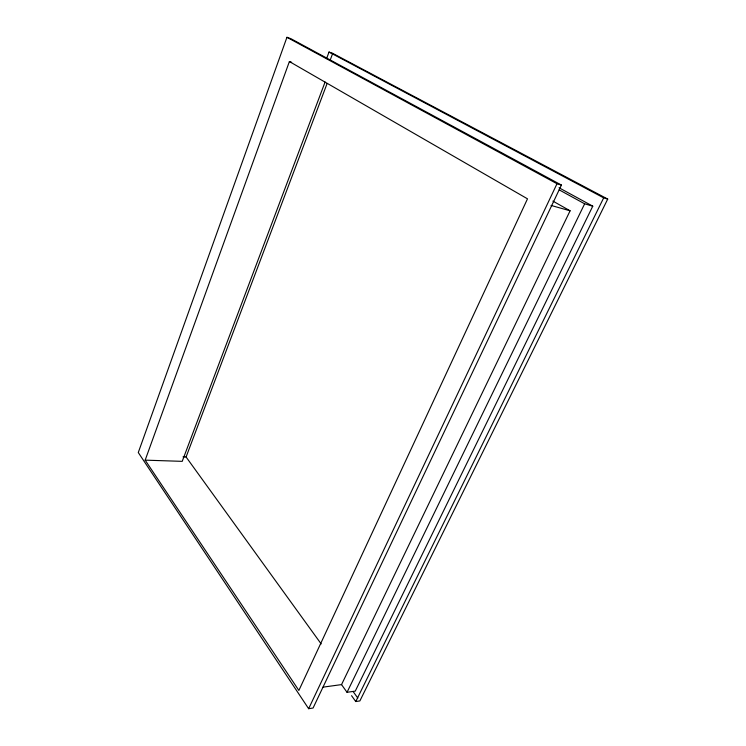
<?xml version="1.0" encoding="UTF-8"?>
<svg xmlns="http://www.w3.org/2000/svg" width="746" height="746" viewBox="0 0 746 746"><rect width="100%" height="100%" fill="white"/><g stroke="black" fill="none" stroke-linecap="round" stroke-linejoin="round"><path stroke-width="1.12" d="M286.94 37.3L138.28 452.533L308.648 708.7L313.078 708.029L561.421 185.073L290.875 38.68L286.94 37.3L557.001 183.73L561.421 185.073M289.392 61.545L527.497 198.828L298.866 690.451L145.172 460.151L289.392 61.545L291.602 62.282M326.571 58.598L329.023 52.061L332.716 53.358L607.72 199.079L359.88 700.923L355.758 701.548L351.562 695.682M330.264 59.894L332.716 53.358M325.088 82.032L182.22 461.345L145.172 460.151M321.162 643.919L186.09 456.99L327.074 83.589M308.648 708.7L557.001 183.73M323.083 687.131L341.537 684.604L570.103 210.792L552.879 201.094M347.03 692.307L584.65 203.807L592.772 206.176L355.264 691.122L347.03 692.307L341.537 684.604M355.758 701.548L603.682 197.858L607.72 199.079M183.022 456.888L186.09 456.99M551.042 205.439L570.103 210.792M329.023 52.061L603.682 197.858M559.034 187.768L592.772 206.176M559.155 189.848L584.65 203.807M353.063 691.467L357.828 698.088"/></g></svg>
